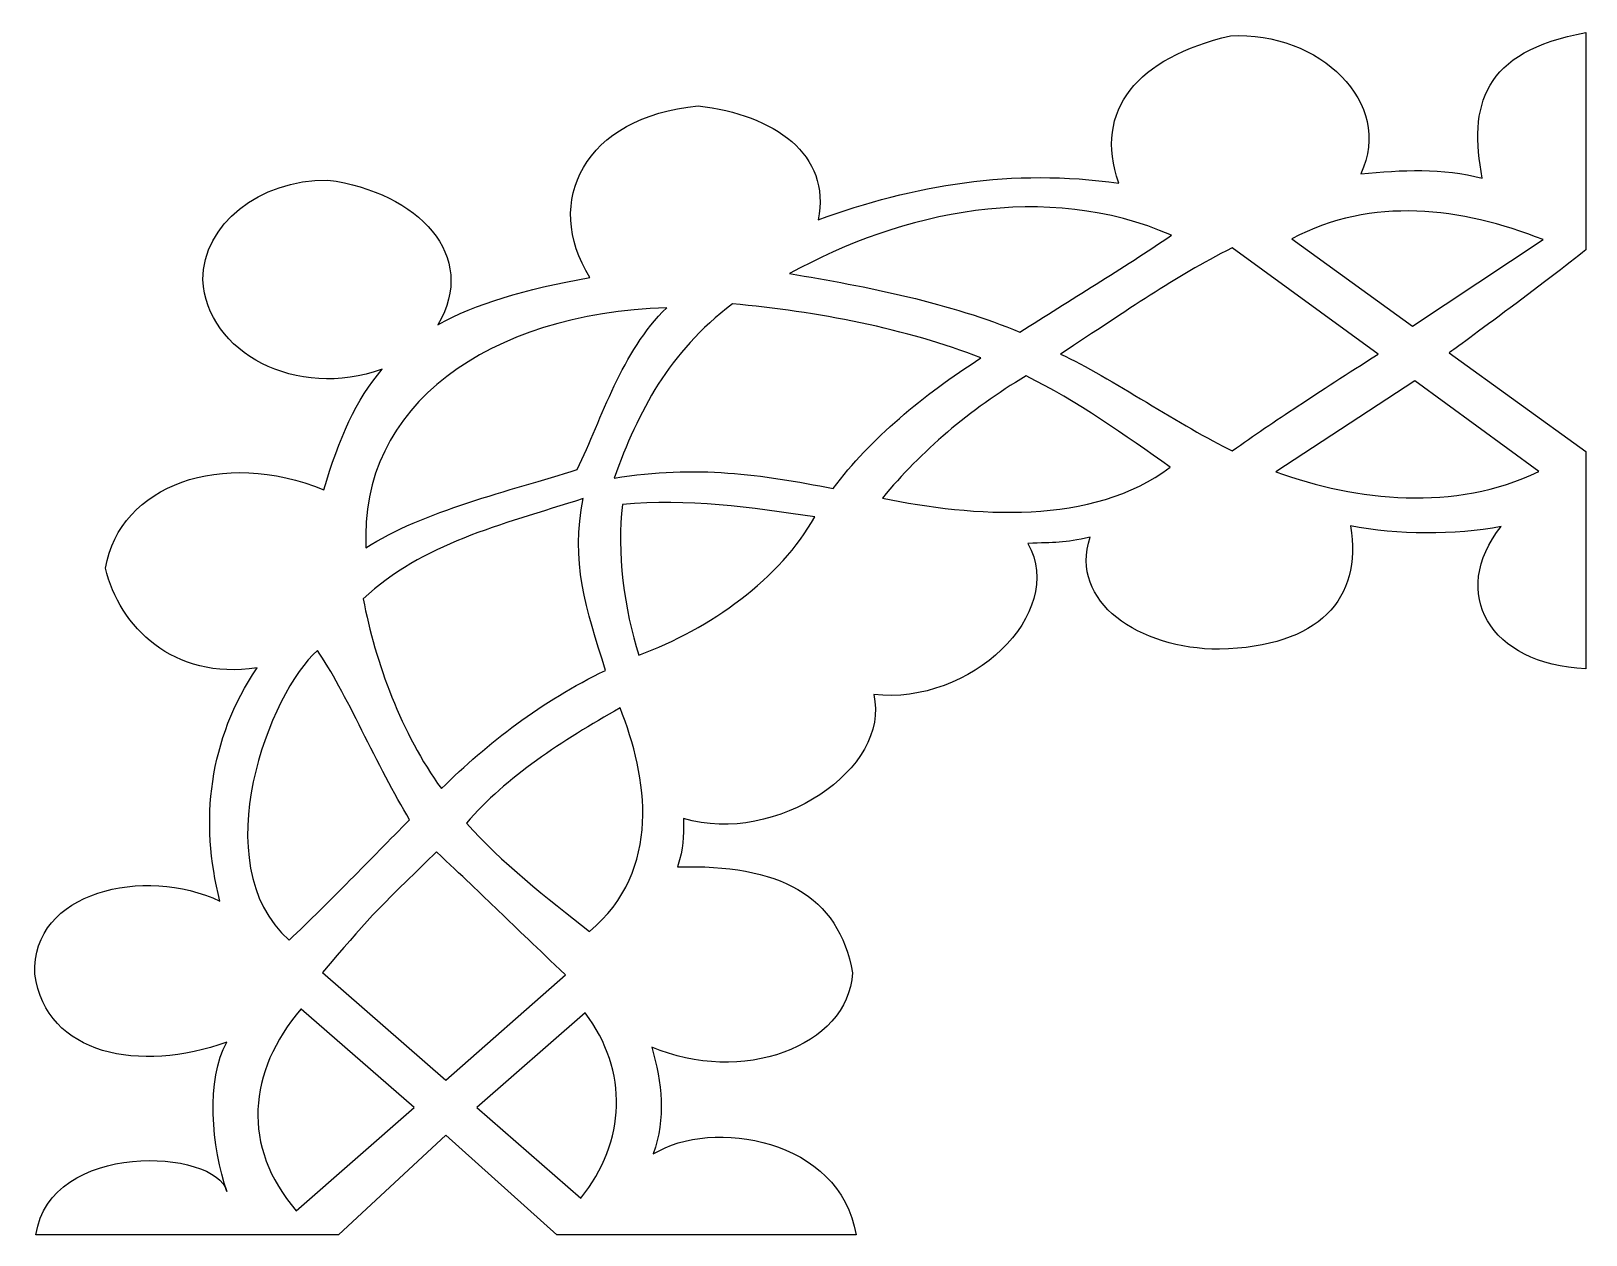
# Model space of a CAD drawing. Header units: centimetres. Extents: x -2.7 to -0.46, y 6.1 to 7.83.
import ezdxf

# ---------------------------------------------------------------- set-up
doc = ezdxf.new("R2010")
doc.units = ezdxf.units.CM
doc.header["$MEASUREMENT"] = 0
doc.layers.add('Layer 1', color=7, linetype='Continuous')

msp = doc.modelspace()

# ---------------------------------------------------------------- linework, layer by layer
at = {"layer": 'Layer 1', "color": 216}
for points, knots in [([(-0.61032, 7.6202), (-0.66741, 7.63599), (-0.72672, 7.63202), (-0.78562, 7.62684), (-0.78562, 7.62684), (-0.73732, 7.72892), (-0.84493, 7.8325), (-0.97361, 7.82574), (-0.97361, 7.82574), (-1.10799, 7.79406), (-1.17128, 7.71951), (-1.13487, 7.61321), (-1.13487, 7.61321), (-1.28843, 7.63512), (-1.42976, 7.61059), (-1.56837, 7.56043), (-1.56837, 7.56043), (-1.54949, 7.65489), (-1.63113, 7.71176), (-1.74141, 7.72472), (-1.74141, 7.72472), (-1.9062, 7.70897), (-1.96598, 7.58643), (-1.89769, 7.47724), (-1.89769, 7.47724), (-1.99278, 7.46005), (-2.06313, 7.43918), (-2.11693, 7.40908), (-2.11693, 7.40908), (-2.0581, 7.5081), (-2.14456, 7.60014), (-2.27593, 7.61776), (-2.27593, 7.61776), (-2.37512, 7.61813), (-2.45571, 7.55345), (-2.45621, 7.4741), (-2.45621, 7.4741), (-2.45058, 7.36893), (-2.32068, 7.30018), (-2.19711, 7.34477), (-2.19711, 7.34477), (-2.2348, 7.30119), (-2.25983, 7.24513), (-2.28136, 7.17104), (-2.28136, 7.17104), (-2.42807, 7.23083), (-2.57565, 7.17829), (-2.59663, 7.05813), (-2.59663, 7.05813), (-2.57607, 6.97353), (-2.49953, 6.89631), (-2.37784, 6.91412), (-2.37784, 6.91412), (-2.44743, 6.8111), (-2.46116, 6.69316), (-2.43129, 6.57785), (-2.43129, 6.57785), (-2.54002, 6.62925), (-2.7038, 6.59206), (-2.69855, 6.47264), (-2.69855, 6.47264), (-2.68189, 6.35506), (-2.54674, 6.3297), (-2.42133, 6.37442), (-2.42133, 6.37442), (-2.45218, 6.32228), (-2.44311, 6.22173), (-2.42133, 6.1591), (-2.42133, 6.1591), (-2.43724, 6.22153), (-2.67736, 6.23313), (-2.69674, 6.09653), (-2.69674, 6.09653), (-2.69674, 6.09653), (-2.26052, 6.09653), (-2.26052, 6.09653), (-2.26052, 6.09653), (-2.26052, 6.09653), (-2.1056, 6.24055), (-2.1056, 6.24055), (-2.1056, 6.24055), (-2.1056, 6.24055), (-1.94524, 6.09653), (-1.94524, 6.09653), (-1.94524, 6.09653), (-1.94524, 6.09653), (-1.51355, 6.09653), (-1.51355, 6.09653), (-1.51355, 6.09653), (-1.53689, 6.2355), (-1.72161, 6.26591), (-1.80617, 6.21328), (-1.80617, 6.21328), (-1.7882, 6.26463), (-1.79352, 6.31618), (-1.80845, 6.36743), (-1.80845, 6.36743), (-1.68074, 6.3123), (-1.52459, 6.36693), (-1.519, 6.47439), (-1.519, 6.47439), (-1.53808, 6.58667), (-1.62581, 6.63163), (-1.77131, 6.62714), (-1.77131, 6.62714), (-1.76212, 6.65652), (-1.7629, 6.66711), (-1.7627, 6.69705), (-1.7627, 6.69705), (-1.62855, 6.6571), (-1.46326, 6.76895), (-1.48819, 6.87567), (-1.48819, 6.87567), (-1.34912, 6.8601), (-1.20943, 6.9917), (-1.26578, 7.09379), (-1.26578, 7.09379), (-1.22701, 7.09495), (-1.21383, 7.09443), (-1.17609, 7.10253), (-1.17609, 7.10253), (-1.20658, 7.00895), (-1.10543, 6.94148), (-0.98946, 6.94104), (-0.98946, 6.94104), (-0.84573, 6.94468), (-0.78289, 7.01294), (-0.80057, 7.11896), (-0.80057, 7.11896), (-0.73281, 7.10622), (-0.64972, 7.10482), (-0.58314, 7.11827), (-0.58314, 7.11827), (-0.65871, 7.02242), (-0.60042, 6.91891), (-0.46084, 6.91308), (-0.46084, 6.91308), (-0.46084, 6.91308), (-0.46084, 7.22628), (-0.46084, 7.22628), (-0.46084, 7.22628), (-0.46084, 7.22628), (-0.65789, 7.36855), (-0.65789, 7.36855), (-0.65789, 7.36855), (-0.65789, 7.36855), (-0.51064, 7.47647), (-0.46084, 7.51711), (-0.46084, 7.51711), (-0.46084, 7.51711), (-0.46084, 7.83031), (-0.46084, 7.83031), (-0.46084, 7.83031), (-0.61007, 7.80397), (-0.63042, 7.7242), (-0.61032, 7.62023), (-0.61032, 7.62023), (-0.61032, 7.62023), (-0.61032, 7.6202), (-0.61032, 7.6202)], [0, 0, 0, 0, 0.0243902, 0.0243902, 0.0243902, 0.0243902, 0.0487805, 0.0487805, 0.0487805, 0.0487805, 0.0731707, 0.0731707, 0.0731707, 0.0731707, 0.097561, 0.097561, 0.097561, 0.097561, 0.1219512, 0.1219512, 0.1219512, 0.1219512, 0.1463415, 0.1463415, 0.1463415, 0.1463415, 0.1707317, 0.1707317, 0.1707317, 0.1707317, 0.195122, 0.195122, 0.195122, 0.195122, 0.2195122, 0.2195122, 0.2195122, 0.2195122, 0.2439024, 0.2439024, 0.2439024, 0.2439024, 0.2682927, 0.2682927, 0.2682927, 0.2682927, 0.2926829, 0.2926829, 0.2926829, 0.2926829, 0.3170732, 0.3170732, 0.3170732, 0.3170732, 0.3414634, 0.3414634, 0.3414634, 0.3414634, 0.3658537, 0.3658537, 0.3658537, 0.3658537, 0.3902439, 0.3902439, 0.3902439, 0.3902439, 0.4146341, 0.4146341, 0.4146341, 0.4146341, 0.4390244, 0.4390244, 0.4390244, 0.4390244, 0.4634146, 0.4634146, 0.4634146, 0.4634146, 0.4878049, 0.4878049, 0.4878049, 0.4878049, 0.5121951, 0.5121951, 0.5121951, 0.5121951, 0.5365854, 0.5365854, 0.5365854, 0.5365854, 0.5609756, 0.5609756, 0.5609756, 0.5609756, 0.5853659, 0.5853659, 0.5853659, 0.5853659, 0.6097561, 0.6097561, 0.6097561, 0.6097561, 0.6341463, 0.6341463, 0.6341463, 0.6341463, 0.6585366, 0.6585366, 0.6585366, 0.6585366, 0.6829268, 0.6829268, 0.6829268, 0.6829268, 0.7073171, 0.7073171, 0.7073171, 0.7073171, 0.7317073, 0.7317073, 0.7317073, 0.7317073, 0.7560976, 0.7560976, 0.7560976, 0.7560976, 0.7804878, 0.7804878, 0.7804878, 0.7804878, 0.804878, 0.804878, 0.804878, 0.804878, 0.8292683, 0.8292683, 0.8292683, 0.8292683, 0.8536585, 0.8536585, 0.8536585, 0.8536585, 0.8780488, 0.8780488, 0.8780488, 0.8780488, 0.902439, 0.902439, 0.902439, 0.902439, 0.9268293, 0.9268293, 0.9268293, 0.9268293, 0.9512195, 0.9512195, 0.9512195, 0.9512195, 1, 1, 1, 1]), ([(-1.05877, 7.53805), (-1.13001, 7.48975), (-1.20446, 7.44476), (-1.27756, 7.39823), (-1.27756, 7.39823), (-1.37517, 7.43984), (-1.49936, 7.46461), (-1.60959, 7.48282), (-1.60959, 7.48282), (-1.44765, 7.57226), (-1.23958, 7.61715), (-1.05877, 7.53805)], [0, 0, 0, 0, 0.25, 0.25, 0.25, 0.25, 0.5, 0.5, 0.5, 0.5, 1, 1, 1, 1]), ([(-0.52245, 7.53176), (-0.52245, 7.53176), (-0.71089, 7.40697), (-0.71089, 7.40697), (-0.71089, 7.40697), (-0.71089, 7.40697), (-0.88484, 7.53316), (-0.88484, 7.53316), (-0.88484, 7.53316), (-0.76957, 7.59439), (-0.64074, 7.57837), (-0.52246, 7.53176), (-0.52246, 7.53176), (-0.52246, 7.53176), (-0.52245, 7.53176), (-0.52245, 7.53176)], [0, 0, 0, 0, 0.2, 0.2, 0.2, 0.2, 0.4, 0.4, 0.4, 0.4, 0.6, 0.6, 0.6, 0.6, 1, 1, 1, 1]), ([(-0.97135, 7.51987), (-0.97135, 7.51987), (-0.76072, 7.36642), (-0.76072, 7.36642), (-0.76072, 7.36642), (-0.85092, 7.30908), (-0.90824, 7.27174), (-0.9709, 7.2273), (-0.9709, 7.2273), (-1.04244, 7.26129), (-1.1476, 7.33349), (-1.21868, 7.36677), (-1.21868, 7.36677), (-1.11735, 7.43313), (-1.05781, 7.47583), (-0.97135, 7.51987)], [0, 0, 0, 0, 0.2, 0.2, 0.2, 0.2, 0.4, 0.4, 0.4, 0.4, 0.6, 0.6, 0.6, 0.6, 1, 1, 1, 1]), ([(-1.78671, 7.43353), (-1.85276, 7.36955), (-1.8796, 7.27508), (-1.91581, 7.20038), (-1.91581, 7.20038), (-2.01132, 7.16989), (-2.14007, 7.14026), (-2.22067, 7.08713), (-2.22067, 7.08713), (-2.23186, 7.29293), (-2.04338, 7.42537), (-1.78672, 7.43353), (-1.78672, 7.43353), (-1.78672, 7.43353), (-1.78671, 7.43353), (-1.78671, 7.43353)], [0, 0, 0, 0, 0.2, 0.2, 0.2, 0.2, 0.4, 0.4, 0.4, 0.4, 0.6, 0.6, 0.6, 0.6, 1, 1, 1, 1]), ([(-1.69204, 7.43913), (-1.57155, 7.42854), (-1.43911, 7.40292), (-1.33373, 7.36118), (-1.33373, 7.36118), (-1.41715, 7.30714), (-1.49252, 7.24573), (-1.54663, 7.17277), (-1.54663, 7.17277), (-1.65098, 7.19333), (-1.74267, 7.20707), (-1.86281, 7.1878), (-1.86281, 7.1878), (-1.82703, 7.28521), (-1.78531, 7.36804), (-1.69204, 7.43913)], [0, 0, 0, 0, 0.2, 0.2, 0.2, 0.2, 0.4, 0.4, 0.4, 0.4, 0.6, 0.6, 0.6, 0.6, 1, 1, 1, 1]), ([(-1.2685, 7.33531), (-1.19428, 7.29929), (-1.12496, 7.24907), (-1.06058, 7.20353), (-1.06058, 7.20353), (-1.17181, 7.11916), (-1.34548, 7.13187), (-1.47551, 7.15914), (-1.47551, 7.15914), (-1.41983, 7.22689), (-1.35042, 7.28613), (-1.2685, 7.33531)], [0, 0, 0, 0, 0.25, 0.25, 0.25, 0.25, 0.5, 0.5, 0.5, 0.5, 1, 1, 1, 1]), ([(-0.70771, 7.32797), (-0.70771, 7.32797), (-0.52878, 7.19724), (-0.52878, 7.19724), (-0.52878, 7.19724), (-0.65094, 7.1392), (-0.79049, 7.15453), (-0.90792, 7.1969), (-0.90792, 7.1969), (-0.90792, 7.1969), (-0.7077, 7.32798), (-0.7077, 7.32798), (-0.7077, 7.32798), (-0.7077, 7.32798), (-0.70771, 7.32797), (-0.70771, 7.32797)], [0, 0, 0, 0, 0.2, 0.2, 0.2, 0.2, 0.4, 0.4, 0.4, 0.4, 0.6, 0.6, 0.6, 0.6, 1, 1, 1, 1]), ([(-1.9072, 7.15844), (-1.92611, 7.06975), (-1.90297, 6.99807), (-1.87504, 6.91061), (-1.87504, 6.91061), (-1.96768, 6.86637), (-2.04482, 6.80622), (-2.11195, 6.74003), (-2.11195, 6.74003), (-2.16963, 6.81987), (-2.20689, 6.92117), (-2.22474, 7.01373), (-2.22474, 7.01373), (-2.13895, 7.09375), (-2.02888, 7.11951), (-1.9072, 7.15844)], [0, 0, 0, 0, 0.2, 0.2, 0.2, 0.2, 0.4, 0.4, 0.4, 0.4, 0.6, 0.6, 0.6, 0.6, 1, 1, 1, 1]), ([(-1.57335, 7.13187), (-1.62196, 7.04395), (-1.72451, 6.97003), (-1.82702, 6.93263), (-1.82702, 6.93263), (-1.8481, 6.99687), (-1.85929, 7.08268), (-1.85057, 7.1497), (-1.85057, 7.1497), (-1.75776, 7.15907), (-1.66432, 7.14536), (-1.57335, 7.13187)], [0, 0, 0, 0, 0.25, 0.25, 0.25, 0.25, 0.5, 0.5, 0.5, 0.5, 1, 1, 1, 1]), ([(-2.29087, 6.93927), (-2.25085, 6.88315), (-2.20355, 6.76906), (-2.15769, 6.69528), (-2.15769, 6.69528), (-2.21544, 6.63731), (-2.27152, 6.57815), (-2.33164, 6.52155), (-2.33164, 6.52155), (-2.45572, 6.63253), (-2.3587, 6.87978), (-2.29087, 6.93926), (-2.29087, 6.93926), (-2.29087, 6.93926), (-2.29087, 6.93927), (-2.29087, 6.93927)], [0, 0, 0, 0, 0.2, 0.2, 0.2, 0.2, 0.4, 0.4, 0.4, 0.4, 0.6, 0.6, 0.6, 0.6, 1, 1, 1, 1]), ([(-1.8542, 6.85643), (-1.81443, 6.75709), (-1.79269, 6.62282), (-1.89814, 6.53414), (-1.89814, 6.53414), (-1.95933, 6.58223), (-2.02651, 6.63439), (-2.07571, 6.69039), (-2.07571, 6.69039), (-2.01827, 6.75749), (-1.93728, 6.80915), (-1.8542, 6.85643)], [0, 0, 0, 0, 0.25, 0.25, 0.25, 0.25, 0.5, 0.5, 0.5, 0.5, 1, 1, 1, 1]), ([(-2.11874, 6.64879), (-2.04493, 6.57919), (-2.015, 6.54971), (-1.93302, 6.47157), (-1.93302, 6.47157), (-1.93302, 6.47157), (-2.10561, 6.31986), (-2.10561, 6.31986), (-2.10561, 6.31986), (-2.10561, 6.31986), (-2.28363, 6.47471), (-2.28363, 6.47471), (-2.28363, 6.47471), (-2.22024, 6.54925), (-2.20848, 6.56286), (-2.11874, 6.64879)], [0, 0, 0, 0, 0.2, 0.2, 0.2, 0.2, 0.4, 0.4, 0.4, 0.4, 0.6, 0.6, 0.6, 0.6, 1, 1, 1, 1]), ([(-2.31443, 6.42228), (-2.31443, 6.42228), (-2.15136, 6.28001), (-2.15136, 6.28001), (-2.15136, 6.28001), (-2.15136, 6.28001), (-2.32123, 6.13145), (-2.32123, 6.13145), (-2.32123, 6.13145), (-2.40094, 6.2236), (-2.39137, 6.3319), (-2.31444, 6.42227), (-2.31444, 6.42227), (-2.31444, 6.42227), (-2.31443, 6.42228), (-2.31443, 6.42228)], [0, 0, 0, 0, 0.2, 0.2, 0.2, 0.2, 0.4, 0.4, 0.4, 0.4, 0.6, 0.6, 0.6, 0.6, 1, 1, 1, 1]), ([(-1.90448, 6.41669), (-1.84122, 6.33283), (-1.84518, 6.23125), (-1.91082, 6.14929), (-1.91082, 6.14929), (-1.91082, 6.14929), (-2.06076, 6.28002), (-2.06076, 6.28002), (-2.06076, 6.28002), (-2.06076, 6.28002), (-1.90448, 6.41669), (-1.90448, 6.41669)], [0, 0, 0, 0, 0.25, 0.25, 0.25, 0.25, 0.5, 0.5, 0.5, 0.5, 1, 1, 1, 1])]:
    msp.add_open_spline(points, degree=3, knots=knots, dxfattribs=at)

doc.saveas('drawing.dxf')
